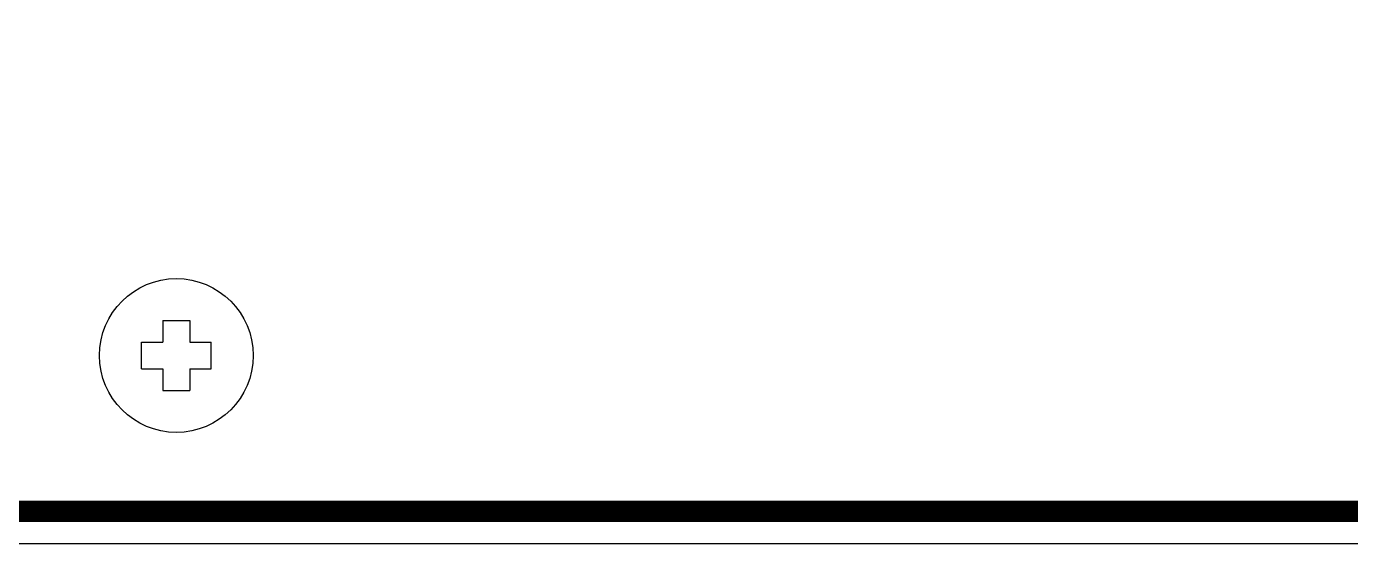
# Model space of a CAD drawing. Header units: inches. Extents: x 4.9 to 38.9, y -1.1 to 21.9.
# Drawn here: x 21.977 to 24.444, y 11.767 to 12.729 of the extents above; entities that cross this region are included whole.
import ezdxf

# ---------------------------------------------------------------- set-up
doc = ezdxf.new("R2010")
doc.units = ezdxf.units.IN
doc.header["$MEASUREMENT"] = 0

msp = doc.modelspace()

# ---------------------------------------------------------------- linework, layer by layer
at = {"linetype": 'Continuous'}
for p, q in [((22.2315, 12.1816), (22.2315, 12.1415)), ((22.2315, 12.1816), (22.2816, 12.1816)), ((22.2816, 12.1816), (22.2816, 12.1415)), ((22.1915, 12.0915), (22.1915, 12.1415)), ((22.1915, 12.1415), (22.2315, 12.1415)), ((22.2816, 12.1415), (22.3217, 12.1415)), ((22.3217, 12.0915), (22.3217, 12.1415)), ((22.1915, 12.0915), (22.2315, 12.0915)), ((22.2315, 12.0915), (22.2315, 12.0514)), ((22.2816, 12.0915), (22.2816, 12.0514)), ((22.2816, 12.0915), (22.3217, 12.0915)), ((22.2315, 12.0514), (22.2816, 12.0514))]:
    msp.add_line(p, q, dxfattribs=at)
msp.add_line((13.5356, 11.7665), (30.9776, 11.7665))
at = {"linetype": 'Continuous', "const_width": 0.04}
msp.add_lwpolyline([(30.9966, 11.9065), (30.9966, 16.7765, 0.414214), (30.9166, 16.8565), (13.5966, 16.8565, 0.414214), (13.5166, 16.7765), (13.5166, 11.9065, 0.414214), (13.5966, 11.8265), (30.9166, 11.8265, 0.414214)], format="xyb", close=True, dxfattribs=at)
msp.add_circle((22.2566, 12.1165), 0.1432)

doc.saveas('drawing.dxf')
